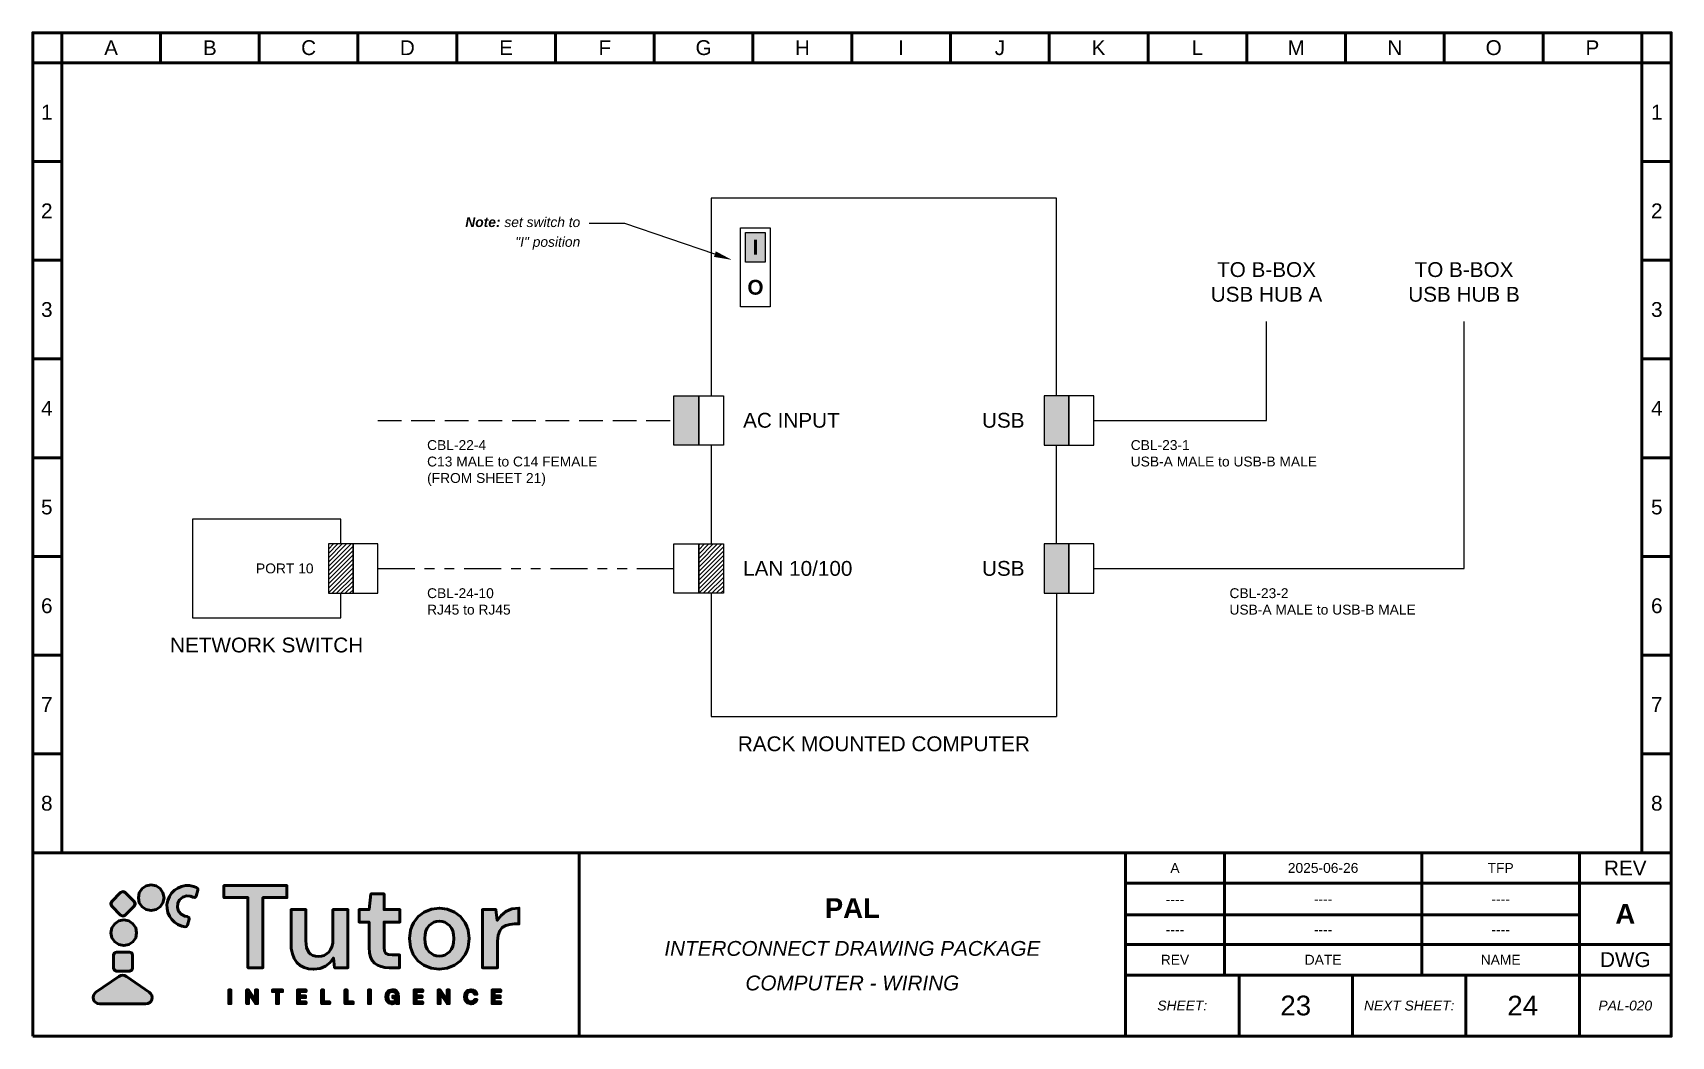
# Paper-space layout 'PAL-023' of a CAD drawing. Header units: inches. Extents: x 0 to 16.6, y 0 to 10.2.
# The model-space entities are those that its viewports show. They can reach past a viewport. Long polylines and large blocks are cut down to what shows.
import ezdxf
from ezdxf import colors
from ezdxf.entities.mleader import LeaderData, LeaderLine
from ezdxf.math import Vec2, Vec3

# ---------------------------------------------------------------- set-up
doc = ezdxf.new("R2010")
doc.units = ezdxf.units.IN
doc.header["$MEASUREMENT"] = 0
for name, pattern in [('ACAD_ISO02W100', [15, 12, -3]), ('ACAD_ISO03W100', [30, 12, -18]), ('PHANTOM', [2.5, 1.25, -0.25, 0.25, -0.25, 0.25, -0.25])]:
    doc.linetypes.add(name, pattern=pattern)
doc.layers.add('Layer 1', color=7, linetype='Continuous')
doc.styles.get("Standard").update_dxf_attribs({"font": 'arial.ttf'})
pattern_1 = [(45, (21.2, -1.5), (-0.022097087, 0.022097087), [])]

msp = doc.modelspace()

# ---------------------------------------------------------------- hatches: boundary and pattern name
h = msp.add_hatch(color=256)
h.dxf.hatch_style = 1
h.paths.add_polyline_path([(37.07, 25.603), (37.27, 25.603), (37.27, 25.903), (37.07, 25.903)])
h = msp.add_hatch(color=1)
h.dxf.hatch_style = 1
h.paths.add_polyline_path([(36.345, 23.749), (36.595, 23.749), (36.595, 24.249), (36.345, 24.249)])
h = msp.add_hatch(color=3)
h.dxf.hatch_style = 1
h.paths.add_polyline_path([(40.095, 23.749), (40.345, 23.749), (40.345, 24.249), (40.095, 24.249)])
h.paths.add_polyline_path([(40.345, 22.749), (40.095, 22.749), (40.095, 22.249), (40.345, 22.249)])
h = msp.add_hatch()
h.set_pattern_fill('ANSI31', color=5, scale=0.25)
h.set_pattern_definition(pattern_1)
h.paths.add_polyline_path([(32.845, 22.249), (33.095, 22.249), (33.095, 22.749), (32.845, 22.749)])
h = msp.add_hatch()
h.set_pattern_fill('ANSI31', color=5, scale=0.25)
h.set_pattern_definition(pattern_1)
h.paths.add_polyline_path([(36.845, 22.749), (36.595, 22.749), (36.595, 22.249), (36.845, 22.249)])

# ---------------------------------------------------------------- linework, layer by layer
for p, q in [((40.22, 26.249), (36.72, 26.249)), ((36.72, 26.249), (36.72, 24.249)), ((40.22, 24.249), (40.22, 26.249)), ((36.72, 23.749), (36.72, 22.749)), ((40.22, 22.749), (40.22, 23.749)), ((32.97, 22.999), (31.47, 22.999)), ((31.47, 22.999), (31.47, 21.999)), ((32.97, 22.749), (32.97, 22.999)), ((32.97, 21.999), (32.97, 22.249)), ((36.72, 22.249), (36.72, 20.999)), ((40.22, 22.249), (40.22, 20.999)), ((31.47, 21.999), (32.97, 21.999)), ((36.72, 20.999), (40.22, 20.999))]:
    msp.add_line(p, q)
at = {"color": 3}
for p, q in [((42.345, 23.999), (42.345, 24.999)), ((44.345, 22.499), (44.345, 24.999)), ((40.595, 23.999), (42.345, 23.999)), ((40.595, 22.499), (44.345, 22.499))]:
    msp.add_line(p, q, dxfattribs=at)
at = {"color": 1, "linetype": 'ACAD_ISO02W100', "ltscale": 0.02}
msp.add_line((33.345, 23.999), (36.345, 23.999), dxfattribs=at)
at = {"color": 5, "linetype": 'PHANTOM', "ltscale": 0.3}
msp.add_line((33.345, 22.499), (36.345, 22.499), dxfattribs=at)
at = {"linetype": 'ACAD_ISO03W100', "ltscale": 0.02}
msp.add_lwpolyline([(30.145, 27.621), (46.145, 27.621), (46.145, 19.621), (30.145, 19.621)], close=True, dxfattribs=at)
for points in [[(37.02, 25.949), (37.32, 25.949), (37.32, 25.149), (37.02, 25.149)], [(37.07, 25.903), (37.27, 25.903), (37.27, 25.603), (37.07, 25.603)]]:
    msp.add_lwpolyline(points, close=True)
at = {"color": 1}
for points in [[(36.345, 24.249), (36.595, 24.249), (36.595, 23.749), (36.345, 23.749)], [(36.595, 24.249), (36.845, 24.249), (36.845, 23.749), (36.595, 23.749)]]:
    msp.add_lwpolyline(points, close=True, dxfattribs=at)
at = {"color": 3}
for points in [[(40.345, 24.249), (40.095, 24.249), (40.095, 23.749), (40.345, 23.749)], [(40.595, 24.249), (40.345, 24.249), (40.345, 23.749), (40.595, 23.749)], [(40.345, 22.749), (40.095, 22.749), (40.095, 22.249), (40.345, 22.249)], [(40.595, 22.749), (40.345, 22.749), (40.345, 22.249), (40.595, 22.249)]]:
    msp.add_lwpolyline(points, close=True, dxfattribs=at)
at = {"color": 5}
for points in [[(33.095, 22.749), (32.845, 22.749), (32.845, 22.249), (33.095, 22.249)], [(33.345, 22.749), (33.095, 22.749), (33.095, 22.249), (33.345, 22.249)], [(36.345, 22.749), (36.595, 22.749), (36.595, 22.249), (36.345, 22.249)], [(36.595, 22.749), (36.845, 22.749), (36.845, 22.249), (36.595, 22.249)]]:
    msp.add_lwpolyline(points, close=True, dxfattribs=at)

# ---------------------------------------------------------------- texts
at = {"color": 3}
for s, width, insert, char_height, attachment_point in [('{\\fArial|b1|i0|c0|p34;\\C255;\\c16777215;I}', 1.47407, (37.17, 25.753), 0.15, 5), ('{\\fArial|b1|i0|c0|p34;\\C256;\\c0;O}', 1.47407, (37.17, 25.346), 0.15, 5), ('{\\C256;AC INPUT}', 1.28151, (37.045, 23.999), 0.15, 4), ('{\\C256;USB}', 1.28151, (39.895, 23.999), 0.15, 6), ('{\\C256;LAN 10/100}', 1.47407, (37.045, 22.499), 0.15, 4), ('{\\C256;USB}', 1.28151, (39.895, 22.499), 0.15, 6), ('{\\C256;PORT 10}', 1.47407, (32.695, 22.499), 0.1, 6), ('{\\C256;NETWORK SWITCH}', 2.71833, (32.22, 21.799), 0.15, 2), ('{\\C256;RACK MOUNTED COMPUTER}', 3.10916, (38.47, 20.799), 0.15, 2)]:
    msp.add_mtext_dynamic_manual_height_columns(s, width=width, gutter_width=1, heights=[0], dxfattribs=dict(at, insert=insert, char_height=char_height, attachment_point=attachment_point))
for s, insert, char_height, width, attachment_point in [('{\\C256;TO B-BOX USB HUB A}', (42.345, 25.199), 0.15, 1.30447, 8), ('{\\C256;TO B-BOX USB HUB B}', (44.345, 25.199), 0.15, 1.30447, 8), ('{\\C256;CBL-22-4\\PC13 MALE to C14 FEMALE\\P(FROM SHEET 21)}', (33.845, 23.799), 0.1, 4.46392, 1), ('{\\C256;CBL-23-1\\PUSB-A MALE to USB-B MALE}', (40.97, 23.799), 0.1, 4.46392, 1), ('{\\C256;CBL-24-10\\PRJ45 to RJ45}', (33.845, 22.299), 0.1, 4.46392, 1), ('{\\C256;CBL-23-2\\PUSB-A MALE to USB-B MALE}', (41.97, 22.299), 0.1, 4.46392, 1)]:
    msp.add_mtext(s, dxfattribs=dict(at, insert=insert, char_height=char_height, width=width, attachment_point=attachment_point))

# ---------------------------------------------------------------- leaders
ml = msp.add_multileader_mtext('Standard')
ml.set_content('\\pxsm1.2;{\\fArial|b1|i1|c0|p34;Note:\\fArial|b0|i1|c0|p34; set switch to "I" position}', color=256)
ml.set_leader_properties()
ml.build(insert=Vec2(0, 0))
ml.multileader.update_dxf_attribs({"dogleg_length": 0.36, "arrow_head_size": 0.18})
ctx = ml.context
ctx.base_point, ctx.char_height, ctx.arrow_head_size, ctx.landing_gap_size, ctx.plane_origin = Vec3(34.15, 25.993), 0.1, 0.18, 0.09, Vec3(31.093, 26.054)
ctx.text_align_type = 2
notes = []
notes.append((ctx, [(1, (1, 1, 0), (35.846, 25.993), (-1, 0), 0.36, [(0, [(36.93, 25.625)], 0, [])])]))
ctx.mtext.insert, ctx.mtext.width, ctx.mtext.alignment, ctx.mtext.flow_direction = Vec3(35.396, 26.057), 1.29267, 3, 5
for ctx, leaders in notes:
    for number, flags, end, landing, length, lines in leaders:
        leader = LeaderData()
        leader.index, (leader.has_last_leader_line, leader.has_dogleg_vector, leader.attachment_direction) = number, flags
        leader.last_leader_point, leader.dogleg_vector, leader.dogleg_length = Vec3(end), Vec3(landing), length
        for number, points, colour, breaks in lines:
            line = LeaderLine()
            line.index, line.vertices, line.color, line.breaks = number, Vec3.list(points), colors.encode_raw_color(colour), breaks
            leader.lines.append(line)
        ctx.leaders.append(leader)

psp = doc.layouts.new('PAL-023')

# ---------------------------------------------------------------- hatches: boundary and pattern name
at = {"lineweight": 50, "true_color": 0x347eec}
h = psp.add_hatch(color=150, dxfattribs=at)
h.dxf.hatch_style = 1
h.paths.add_polyline_path([(1.153, 0.337), (1.175, 0.34), (1.194, 0.35), (1.208, 0.365), (1.216, 0.383), (1.219, 0.403), (1.216, 0.423), (1.207, 0.441), (1.19, 0.457), (0.958, 0.616), (0.94, 0.625), (0.92, 0.628), (0.901, 0.625), (0.883, 0.616), (0.65, 0.457), (0.634, 0.441), (0.624, 0.423), (0.621, 0.403), (0.625, 0.383), (0.633, 0.365), (0.647, 0.35), (0.665, 0.34), (0.688, 0.337)])
h.paths.add_polyline_path([(0.859, 0.863), (0.836, 0.853), (0.826, 0.83), (0.826, 0.701), (0.836, 0.678), (0.859, 0.668), (0.988, 0.668), (1.012, 0.678), (1.021, 0.701), (1.021, 0.83), (1.012, 0.853), (0.988, 0.863)])
h.paths.add_polyline_path([(0.932, 0.928), (0.983, 0.938), (1.024, 0.966), (1.052, 1.008), (1.062, 1.058), (1.052, 1.109), (1.024, 1.15), (0.983, 1.178), (0.932, 1.188), (0.882, 1.178), (0.84, 1.15), (0.812, 1.109), (0.802, 1.058), (0.812, 1.008), (0.84, 0.966), (0.882, 0.938)])
h.paths.add_polyline_path([(1.038, 1.328), (1.048, 1.351), (1.038, 1.374), (0.947, 1.465), (0.924, 1.475), (0.9, 1.465), (0.809, 1.374), (0.8, 1.351), (0.809, 1.328), (0.9, 1.236), (0.924, 1.227), (0.947, 1.236)])
h.paths.add_polyline_path([(1.117, 1.321), (1.158, 1.293), (1.209, 1.283), (1.259, 1.293), (1.301, 1.321), (1.328, 1.362), (1.339, 1.413), (1.328, 1.463), (1.301, 1.505), (1.259, 1.533), (1.209, 1.543), (1.158, 1.533), (1.117, 1.505), (1.089, 1.463), (1.079, 1.413), (1.089, 1.362)])
h.paths.add_polyline_path([(1.37, 1.303), (1.378, 1.263), (1.394, 1.226), (1.417, 1.193), (1.445, 1.164), (1.48, 1.141), (1.519, 1.125), (1.552, 1.118), (1.568, 1.122), (1.577, 1.135), (1.595, 1.197), (1.591, 1.214), (1.575, 1.222), (1.549, 1.226), (1.512, 1.245), (1.486, 1.276), (1.474, 1.315), (1.478, 1.356), (1.497, 1.393), (1.528, 1.419), (1.567, 1.431), (1.608, 1.428), (1.632, 1.417), (1.65, 1.415), (1.663, 1.427), (1.681, 1.489), (1.68, 1.505), (1.669, 1.516), (1.638, 1.528), (1.596, 1.536), (1.555, 1.536), (1.515, 1.527), (1.478, 1.511), (1.444, 1.489), (1.416, 1.46), (1.393, 1.425), (1.377, 1.386), (1.369, 1.344)])
at = {"lineweight": 50, "true_color": 0x000000}
h = psp.add_hatch(color=18, dxfattribs=at)
h.dxf.hatch_style = 1
h.paths.add_polyline_path([(2.34, 1.414), (2.584, 1.414), (2.584, 1.536), (1.946, 1.536), (1.946, 1.414), (2.188, 1.414), (2.188, 0.704), (2.34, 0.704)])
h.paths.add_polyline_path([(2.625, 0.961), (2.628, 0.898), (2.639, 0.843), (2.658, 0.797), (2.684, 0.758), (2.718, 0.728), (2.757, 0.707), (2.803, 0.694), (2.855, 0.689), (2.92, 0.697), (2.975, 0.72), (3.021, 0.757), (3.055, 0.804), (3.067, 0.704), (3.201, 0.704), (3.201, 1.293), (3.049, 1.293), (3.049, 0.989), (3.047, 0.951), (3.039, 0.917), (3.026, 0.888), (3.008, 0.863), (2.986, 0.843), (2.961, 0.829), (2.934, 0.821), (2.904, 0.818), (2.873, 0.82), (2.846, 0.828), (2.824, 0.841), (2.807, 0.858), (2.783, 0.908), (2.776, 0.975), (2.776, 1.293), (2.625, 1.293)])
h.paths.add_polyline_path([(3.416, 0.909), (3.419, 0.856), (3.43, 0.812), (3.447, 0.776), (3.472, 0.749), (3.502, 0.729), (3.537, 0.715), (3.576, 0.706), (3.62, 0.704), (3.724, 0.704), (3.724, 0.833), (3.65, 0.833), (3.611, 0.837), (3.586, 0.849), (3.573, 0.872), (3.568, 0.908), (3.568, 1.166), (3.727, 1.166), (3.727, 1.293), (3.568, 1.293), (3.568, 1.452), (3.434, 1.452), (3.416, 1.293), (3.315, 1.293), (3.315, 1.166), (3.416, 1.166)])
h.paths.add_polyline_path([(3.834, 0.912), (3.863, 0.837), (3.91, 0.775), (3.971, 0.729), (4.045, 0.699), (4.126, 0.689), (4.207, 0.699), (4.279, 0.729), (4.341, 0.775), (4.388, 0.837), (4.405, 0.873), (4.418, 0.912), (4.428, 0.999), (4.418, 1.084), (4.405, 1.123), (4.388, 1.159), (4.341, 1.222), (4.279, 1.268), (4.207, 1.298), (4.127, 1.308), (4.046, 1.298), (3.973, 1.268), (3.912, 1.222), (3.864, 1.159), (3.847, 1.123), (3.834, 1.084), (3.824, 0.999)])
h.paths.add_polyline_path([(3.98, 0.999), (3.982, 1.04), (3.99, 1.076), (4.004, 1.106), (4.023, 1.131), (4.046, 1.15), (4.071, 1.164), (4.098, 1.173), (4.127, 1.176), (4.155, 1.173), (4.182, 1.164), (4.229, 1.131), (4.249, 1.106), (4.262, 1.076), (4.271, 1.04), (4.273, 0.999), (4.271, 0.957), (4.262, 0.921), (4.249, 0.891), (4.229, 0.865), (4.182, 0.832), (4.155, 0.824), (4.126, 0.821), (4.097, 0.824), (4.07, 0.832), (4.023, 0.865), (4.004, 0.891), (3.99, 0.921), (3.982, 0.957)], flags=16)
h.paths.add_polyline_path([(4.564, 0.704), (4.716, 0.704), (4.716, 0.972), (4.722, 1.033), (4.738, 1.078), (4.764, 1.111), (4.8, 1.132), (4.841, 1.143), (4.889, 1.147), (4.932, 1.147), (4.932, 1.308), (4.861, 1.299), (4.801, 1.273), (4.752, 1.234), (4.714, 1.183), (4.7, 1.293), (4.564, 1.293)])
h.paths.add_polyline_path([(1.995, 0.34), (2.016, 0.34), (2.016, 0.479), (1.995, 0.479)])
h.paths.add_polyline_path([(2.196, 0.445), (2.265, 0.34), (2.286, 0.34), (2.286, 0.479), (2.265, 0.479), (2.265, 0.375), (2.196, 0.479), (2.175, 0.479), (2.175, 0.34), (2.196, 0.34)])
h.paths.add_polyline_path([(2.478, 0.34), (2.499, 0.34), (2.499, 0.462), (2.54, 0.462), (2.54, 0.479), (2.437, 0.479), (2.437, 0.462), (2.478, 0.462)])
h.paths.add_polyline_path([(2.69, 0.34), (2.778, 0.34), (2.778, 0.357), (2.711, 0.357), (2.711, 0.402), (2.772, 0.402), (2.772, 0.419), (2.711, 0.419), (2.711, 0.462), (2.778, 0.462), (2.778, 0.479), (2.69, 0.479)])
h.paths.add_polyline_path([(2.934, 0.34), (3.018, 0.34), (3.018, 0.357), (2.955, 0.357), (2.955, 0.479), (2.934, 0.479)])
h.paths.add_polyline_path([(3.171, 0.34), (3.255, 0.34), (3.255, 0.357), (3.192, 0.357), (3.192, 0.479), (3.171, 0.479)])
h.paths.add_polyline_path([(3.409, 0.34), (3.43, 0.34), (3.43, 0.479), (3.409, 0.479)])
h = psp.add_hatch(color=18, dxfattribs=at)
h.dxf.hatch_style = 1
h.paths.add_polyline_path([(3.606, 0.409), (3.609, 0.431), (3.618, 0.448), (3.633, 0.458), (3.652, 0.462), (3.676, 0.456), (3.689, 0.438), (3.713, 0.438), (3.705, 0.456), (3.692, 0.47), (3.674, 0.479), (3.652, 0.481), (3.616, 0.472), (3.592, 0.447), (3.584, 0.409), (3.592, 0.372), (3.615, 0.347), (3.649, 0.338), (3.676, 0.344), (3.694, 0.361), (3.696, 0.34), (3.715, 0.34), (3.715, 0.416), (3.656, 0.416), (3.656, 0.399), (3.694, 0.399), (3.681, 0.368), (3.669, 0.36), (3.65, 0.357), (3.632, 0.36), (3.618, 0.37), (3.609, 0.387)])
h = psp.add_hatch(color=18, dxfattribs=at)
h.dxf.hatch_style = 1
h.paths.add_polyline_path([(3.892, 0.402), (3.953, 0.402), (3.953, 0.419), (3.892, 0.419), (3.892, 0.462), (3.959, 0.462), (3.959, 0.479), (3.871, 0.479), (3.871, 0.34), (3.959, 0.34), (3.959, 0.357), (3.892, 0.357)])
h.paths.add_polyline_path([(4.115, 0.34), (4.136, 0.34), (4.136, 0.445), (4.206, 0.34), (4.227, 0.34), (4.227, 0.479), (4.206, 0.479), (4.206, 0.375), (4.136, 0.479), (4.115, 0.479)])
h.paths.add_polyline_path([(4.402, 0.41), (4.405, 0.432), (4.415, 0.448), (4.429, 0.459), (4.447, 0.463), (4.472, 0.455), (4.484, 0.436), (4.507, 0.436), (4.5, 0.455), (4.487, 0.47), (4.47, 0.478), (4.448, 0.481), (4.412, 0.472), (4.389, 0.447), (4.381, 0.41), (4.389, 0.372), (4.412, 0.347), (4.448, 0.338), (4.47, 0.341), (4.487, 0.35), (4.5, 0.364), (4.507, 0.382), (4.484, 0.382), (4.472, 0.364), (4.447, 0.357), (4.429, 0.36), (4.415, 0.371), (4.405, 0.388)])
h.paths.add_polyline_path([(4.661, 0.34), (4.749, 0.34), (4.749, 0.357), (4.682, 0.357), (4.682, 0.402), (4.743, 0.402), (4.743, 0.419), (4.682, 0.419), (4.682, 0.462), (4.749, 0.462), (4.749, 0.479), (4.661, 0.479)])

# ---------------------------------------------------------------- linework, layer by layer
at = {"lineweight": 50}
for p, q in [((0.303, 9.869), (0.303, 10.173)), ((1.303, 10.173), (1.303, 9.869)), ((2.303, 10.173), (2.303, 9.869)), ((3.303, 10.173), (3.303, 9.869)), ((4.303, 10.173), (4.303, 9.869)), ((5.303, 10.173), (5.303, 9.869)), ((6.303, 10.173), (6.303, 9.869)), ((7.303, 10.173), (7.303, 9.869)), ((8.303, 10.173), (8.303, 9.869)), ((9.303, 10.173), (9.303, 9.869)), ((10.303, 10.173), (10.303, 9.869)), ((11.303, 10.173), (11.303, 9.869)), ((12.303, 10.173), (12.303, 9.869)), ((13.303, 10.173), (13.303, 9.869)), ((14.303, 10.173), (14.303, 9.869)), ((15.303, 10.173), (15.303, 9.869)), ((16.303, 9.869), (16.303, 10.173)), ((0.303, 9.869), (0.01, 9.869)), ((16.303, 9.869), (16.303, 1.869)), ((16.303, 9.869), (16.601, 9.869)), ((0.303, 8.869), (0.01, 8.869)), ((16.601, 8.869), (16.303, 8.869)), ((0.303, 7.869), (0.01, 7.869)), ((16.601, 7.869), (16.303, 7.869)), ((0.303, 6.869), (0.01, 6.869)), ((16.601, 6.869), (16.303, 6.869)), ((0.303, 5.869), (0.01, 5.869)), ((16.601, 5.869), (16.303, 5.869)), ((0.303, 4.869), (0.01, 4.869)), ((16.601, 4.869), (16.303, 4.869)), ((0.303, 3.869), (0.01, 3.869)), ((16.601, 3.869), (16.303, 3.869)), ((0.303, 2.869), (0.01, 2.869)), ((16.601, 2.869), (16.303, 2.869)), ((16.601, 1.869), (0.01, 1.869)), ((5.543, 0.01), (5.543, 1.869)), ((11.076, 0.01), (11.076, 1.869)), ((12.076, 0.629), (12.076, 1.869)), ((14.076, 0.629), (14.076, 1.869)), ((15.672, 1.869), (15.672, 0.01)), ((15.672, 1.869), (16.601, 1.869)), ((11.076, 1.559), (15.672, 1.559)), ((15.672, 1.559), (16.601, 1.559)), ((11.076, 1.239), (15.672, 1.239)), ((11.076, 0.94), (15.672, 0.94)), ((16.601, 0.94), (15.672, 0.94)), ((11.076, 0.629), (15.672, 0.629)), ((12.225, 0.01), (12.225, 0.629)), ((13.374, 0.01), (13.374, 0.629)), ((14.523, 0.01), (14.523, 0.629)), ((15.672, 0.629), (16.601, 0.629))]:
    psp.add_line(p, q, dxfattribs=at)
psp.add_lwpolyline([(0.01, 0.01), (16.601, 0.01), (16.601, 10.173), (0.01, 10.173)], close=True, dxfattribs=at)
psp.add_lwpolyline([(16.303, 1.869), (16.303, 9.869), (0.303, 9.869), (0.303, 1.869)], dxfattribs=at)
at = {"layer": 'Layer 1', "color": 150, "lineweight": 50, "true_color": 0x347eec}
for points in [[(1.339, 1.413), (1.328, 1.463), (1.301, 1.505), (1.259, 1.533), (1.209, 1.543), (1.158, 1.533), (1.117, 1.505), (1.089, 1.463), (1.079, 1.413), (1.089, 1.362), (1.117, 1.321), (1.158, 1.293), (1.209, 1.283), (1.259, 1.293), (1.301, 1.321), (1.328, 1.362), (1.339, 1.413), (1.339, 1.413)], [(1.577, 1.135), (1.568, 1.122), (1.552, 1.118), (1.519, 1.125), (1.48, 1.141), (1.445, 1.164), (1.417, 1.193), (1.394, 1.226), (1.378, 1.263), (1.37, 1.303), (1.369, 1.344), (1.377, 1.386), (1.393, 1.425), (1.416, 1.46), (1.444, 1.489), (1.478, 1.511), (1.515, 1.527), (1.555, 1.536), (1.596, 1.536), (1.638, 1.528), (1.669, 1.516), (1.68, 1.505), (1.681, 1.489), (1.663, 1.427), (1.65, 1.415), (1.632, 1.417), (1.608, 1.428), (1.567, 1.431), (1.528, 1.419), (1.497, 1.393), (1.478, 1.356), (1.474, 1.315), (1.486, 1.276), (1.512, 1.245), (1.549, 1.226), (1.575, 1.222), (1.591, 1.214), (1.595, 1.197), (1.577, 1.135), (1.577, 1.135)], [(0.9, 1.236), (0.924, 1.227), (0.947, 1.236), (1.038, 1.328), (1.048, 1.351), (1.038, 1.374), (0.947, 1.465), (0.924, 1.475), (0.9, 1.465), (0.809, 1.374), (0.8, 1.351), (0.809, 1.328), (0.9, 1.236), (0.9, 1.236)], [(1.062, 1.058), (1.052, 1.109), (1.024, 1.15), (0.983, 1.178), (0.932, 1.188), (0.882, 1.178), (0.84, 1.15), (0.812, 1.109), (0.802, 1.058), (0.812, 1.008), (0.84, 0.966), (0.882, 0.938), (0.932, 0.928), (0.983, 0.938), (1.024, 0.966), (1.052, 1.008), (1.062, 1.058), (1.062, 1.058)], [(0.826, 0.701), (0.836, 0.678), (0.859, 0.668), (0.988, 0.668), (1.012, 0.678), (1.021, 0.701), (1.021, 0.83), (1.012, 0.853), (0.988, 0.863), (0.859, 0.863), (0.836, 0.853), (0.826, 0.83), (0.826, 0.701), (0.826, 0.701)], [(0.883, 0.616), (0.901, 0.625), (0.92, 0.628), (0.94, 0.625), (0.958, 0.616), (1.19, 0.457), (1.207, 0.441), (1.216, 0.423), (1.219, 0.403), (1.216, 0.383), (1.208, 0.365), (1.194, 0.35), (1.175, 0.34), (1.153, 0.337), (0.688, 0.337), (0.665, 0.34), (0.647, 0.35), (0.633, 0.365), (0.625, 0.383), (0.621, 0.403), (0.624, 0.423), (0.634, 0.441), (0.65, 0.457), (0.883, 0.616), (0.883, 0.616)]]:
    psp.add_lwpolyline(points, close=True, dxfattribs=at)
at = {"layer": 'Layer 1', "color": 7, "lineweight": 50}
for points in [[(2.188, 0.704), (2.188, 1.414), (1.946, 1.414), (1.946, 1.536), (2.584, 1.536), (2.584, 1.414), (2.34, 1.414), (2.34, 0.704), (2.188, 0.704), (2.188, 0.704)], [(3.62, 0.704), (3.576, 0.706), (3.537, 0.715), (3.502, 0.729), (3.472, 0.749), (3.447, 0.776), (3.43, 0.812), (3.419, 0.856), (3.416, 0.909), (3.416, 1.166), (3.315, 1.166), (3.315, 1.293), (3.416, 1.293), (3.434, 1.452), (3.568, 1.452), (3.568, 1.293), (3.727, 1.293), (3.727, 1.166), (3.568, 1.166), (3.568, 0.908), (3.573, 0.872), (3.586, 0.849), (3.611, 0.837), (3.65, 0.833), (3.724, 0.833), (3.724, 0.704), (3.62, 0.704), (3.62, 0.704)], [(2.855, 0.689), (2.803, 0.694), (2.757, 0.707), (2.718, 0.728), (2.684, 0.758), (2.658, 0.797), (2.639, 0.843), (2.628, 0.898), (2.625, 0.961), (2.625, 1.293), (2.776, 1.293), (2.776, 0.975), (2.783, 0.908), (2.807, 0.858), (2.824, 0.841), (2.846, 0.828), (2.873, 0.82), (2.904, 0.818), (2.934, 0.821), (2.961, 0.829), (2.986, 0.843), (3.008, 0.863), (3.026, 0.888), (3.039, 0.917), (3.047, 0.951), (3.049, 0.989), (3.049, 1.293), (3.201, 1.293), (3.201, 0.704), (3.067, 0.704), (3.055, 0.804), (3.021, 0.757), (2.975, 0.72), (2.92, 0.697), (2.855, 0.689), (2.855, 0.689)], [(4.126, 0.689), (4.045, 0.699), (3.971, 0.729), (3.91, 0.775), (3.863, 0.837), (3.834, 0.912), (3.824, 0.999), (3.834, 1.084), (3.847, 1.123), (3.864, 1.159), (3.912, 1.222), (3.973, 1.268), (4.046, 1.298), (4.127, 1.308), (4.207, 1.298), (4.279, 1.268), (4.341, 1.222), (4.388, 1.159), (4.405, 1.123), (4.418, 1.084), (4.428, 0.999), (4.418, 0.912), (4.405, 0.873), (4.388, 0.837), (4.341, 0.775), (4.279, 0.729), (4.207, 0.699), (4.126, 0.689), (4.126, 0.689)], [(4.126, 0.821), (4.155, 0.824), (4.182, 0.832), (4.229, 0.865), (4.249, 0.891), (4.262, 0.921), (4.271, 0.957), (4.273, 0.999), (4.271, 1.04), (4.262, 1.076), (4.249, 1.106), (4.229, 1.131), (4.182, 1.164), (4.155, 1.173), (4.127, 1.176), (4.098, 1.173), (4.071, 1.164), (4.046, 1.15), (4.023, 1.131), (4.004, 1.106), (3.99, 1.076), (3.982, 1.04), (3.98, 0.999), (3.982, 0.957), (3.99, 0.921), (4.004, 0.891), (4.023, 0.865), (4.07, 0.832), (4.097, 0.824), (4.126, 0.821), (4.126, 0.821)], [(4.564, 0.704), (4.564, 1.293), (4.7, 1.293), (4.714, 1.183), (4.752, 1.234), (4.801, 1.273), (4.861, 1.299), (4.932, 1.308), (4.932, 1.147), (4.889, 1.147), (4.841, 1.143), (4.8, 1.132), (4.764, 1.111), (4.738, 1.078), (4.722, 1.033), (4.716, 0.972), (4.716, 0.704), (4.564, 0.704), (4.564, 0.704)], [(1.995, 0.34), (1.995, 0.479), (2.016, 0.479), (2.016, 0.34), (1.995, 0.34), (1.995, 0.34)], [(2.175, 0.34), (2.175, 0.479), (2.196, 0.479), (2.265, 0.375), (2.265, 0.479), (2.286, 0.479), (2.286, 0.34), (2.265, 0.34), (2.196, 0.445), (2.196, 0.34), (2.175, 0.34), (2.175, 0.34)], [(2.478, 0.34), (2.478, 0.462), (2.437, 0.462), (2.437, 0.479), (2.54, 0.479), (2.54, 0.462), (2.499, 0.462), (2.499, 0.34), (2.478, 0.34), (2.478, 0.34)], [(2.69, 0.34), (2.69, 0.479), (2.778, 0.479), (2.778, 0.462), (2.711, 0.462), (2.711, 0.419), (2.772, 0.419), (2.772, 0.402), (2.711, 0.402), (2.711, 0.357), (2.778, 0.357), (2.778, 0.34), (2.69, 0.34), (2.69, 0.34)], [(2.934, 0.34), (2.934, 0.479), (2.955, 0.479), (2.955, 0.357), (3.018, 0.357), (3.018, 0.34), (2.934, 0.34), (2.934, 0.34)], [(3.171, 0.34), (3.171, 0.479), (3.192, 0.479), (3.192, 0.357), (3.255, 0.357), (3.255, 0.34), (3.171, 0.34), (3.171, 0.34)], [(3.409, 0.34), (3.409, 0.479), (3.43, 0.479), (3.43, 0.34), (3.409, 0.34), (3.409, 0.34)], [(3.649, 0.338), (3.615, 0.347), (3.592, 0.372), (3.584, 0.409), (3.592, 0.447), (3.616, 0.472), (3.652, 0.481), (3.674, 0.479), (3.692, 0.47), (3.705, 0.456), (3.713, 0.438), (3.689, 0.438), (3.676, 0.456), (3.652, 0.462), (3.633, 0.458), (3.618, 0.448), (3.609, 0.431), (3.606, 0.409), (3.609, 0.387), (3.618, 0.37), (3.632, 0.36), (3.65, 0.357), (3.669, 0.36), (3.681, 0.368), (3.694, 0.399), (3.656, 0.399), (3.656, 0.416), (3.715, 0.416), (3.715, 0.34), (3.696, 0.34), (3.694, 0.361), (3.676, 0.344), (3.649, 0.338), (3.649, 0.338)], [(3.871, 0.34), (3.871, 0.479), (3.959, 0.479), (3.959, 0.462), (3.892, 0.462), (3.892, 0.419), (3.953, 0.419), (3.953, 0.402), (3.892, 0.402), (3.892, 0.357), (3.959, 0.357), (3.959, 0.34), (3.871, 0.34), (3.871, 0.34)], [(4.115, 0.34), (4.115, 0.479), (4.136, 0.479), (4.206, 0.375), (4.206, 0.479), (4.227, 0.479), (4.227, 0.34), (4.206, 0.34), (4.136, 0.445), (4.136, 0.34), (4.115, 0.34), (4.115, 0.34)], [(4.448, 0.338), (4.412, 0.347), (4.389, 0.372), (4.381, 0.41), (4.389, 0.447), (4.412, 0.472), (4.448, 0.481), (4.47, 0.478), (4.487, 0.47), (4.5, 0.455), (4.507, 0.436), (4.484, 0.436), (4.472, 0.455), (4.447, 0.463), (4.429, 0.459), (4.415, 0.448), (4.405, 0.432), (4.402, 0.41), (4.405, 0.388), (4.415, 0.371), (4.429, 0.36), (4.447, 0.357), (4.472, 0.364), (4.484, 0.382), (4.507, 0.382), (4.5, 0.364), (4.487, 0.35), (4.47, 0.341), (4.448, 0.338), (4.448, 0.338)], [(4.661, 0.34), (4.661, 0.479), (4.749, 0.479), (4.749, 0.462), (4.682, 0.462), (4.682, 0.419), (4.743, 0.419), (4.743, 0.402), (4.682, 0.402), (4.682, 0.357), (4.749, 0.357), (4.749, 0.34), (4.661, 0.34), (4.661, 0.34)]]:
    psp.add_lwpolyline(points, close=True, dxfattribs=at)

# ---------------------------------------------------------------- texts
at = {"lineweight": 50}
for s, width, heights, insert, char_height, attachment_point in [('\\pxqc;A', 1, [0], (0.303, 10.021), 0.15, 4), ('\\pxqc;B', 1, [0], (1.303, 10.021), 0.15, 4), ('\\pxqc;C', 1, [0], (2.303, 10.021), 0.15, 4), ('\\pxqc;D', 1, [0], (3.303, 10.021), 0.15, 4), ('\\pxqc;E', 1, [0], (4.303, 10.021), 0.15, 4), ('\\pxqc;F', 1, [0], (5.303, 10.021), 0.15, 4), ('\\pxqc;G', 1, [0], (6.303, 10.021), 0.15, 4), ('\\pxqc;H', 1, [0], (7.303, 10.021), 0.15, 4), ('\\pxqc;I', 1, [0], (8.303, 10.021), 0.15, 4), ('\\pxqc;J', 1, [0], (9.303, 10.021), 0.15, 4), ('\\pxqc;K', 1, [0], (10.303, 10.021), 0.15, 4), ('\\pxqc;L', 1, [0], (11.303, 10.021), 0.15, 4), ('\\pxqc;M', 1, [0], (12.303, 10.021), 0.15, 4), ('\\pxqc;N', 1, [0], (13.303, 10.021), 0.15, 4), ('\\pxqc;O', 1, [0], (14.303, 10.021), 0.15, 4), ('\\pxqc;P', 1, [0], (15.303, 10.021), 0.15, 4), ('1', 0.28267, [0.985], (0.152, 9.369), 0.15, 5), ('1', 0.28267, [0.985], (16.455, 9.369), 0.15, 5), ('2', 0.28267, [0.985], (0.152, 8.369), 0.15, 5), ('2', 0.28267, [0.985], (16.455, 8.369), 0.15, 5), ('3', 0.28267, [0.985], (0.152, 7.369), 0.15, 5), ('3', 0.28267, [0.985], (16.455, 7.369), 0.15, 5), ('4', 0.28267, [0.985], (0.152, 6.369), 0.15, 5), ('4', 0.28267, [0.985], (16.455, 6.369), 0.15, 5), ('5', 0.28267, [0.985], (0.152, 5.369), 0.15, 5), ('5', 0.28267, [0.985], (16.455, 5.369), 0.15, 5), ('6', 0.28267, [0.985], (0.152, 4.369), 0.15, 5), ('6', 0.28267, [0.985], (16.455, 4.369), 0.15, 5), ('7', 0.28267, [0.985], (0.152, 3.369), 0.15, 5), ('7', 0.28267, [0.985], (16.455, 3.369), 0.15, 5), ('8', 0.28267, [0.985], (0.152, 2.369), 0.15, 5), ('8', 0.28267, [0.985], (16.455, 2.369), 0.15, 5), ('A', 1, [0], (11.576, 1.714), 0.1, 5), ('2025-06-26', 1, [0], (13.076, 1.714), 0.1, 5), ('TFP', 1, [0], (14.874, 1.714), 0.1, 5), ('REV', 0.54893, [0], (16.136, 1.714), 0.15, 5), ('----', 1, [0], (11.576, 1.397), 0.1, 5), ('----', 1, [0], (13.076, 1.399), 0.1, 5), ('----', 1, [0], (14.874, 1.399), 0.1, 5), ('{\\fArial|b1|i0|c0|p34;A}', 1.04591, [0], (16.136, 1.25), 0.2, 5), ('----', 1, [0], (11.576, 1.09), 0.1, 5), ('----', 1, [0], (13.076, 1.09), 0.1, 5), ('----', 1, [0], (14.874, 1.09), 0.1, 5), ('REV', 1, [0], (11.576, 0.785), 0.1, 5), ('DATE', 2, [0], (13.076, 0.785), 0.1, 5), ('NAME', 1.59557, [0], (14.874, 0.785), 0.1, 5), ('DWG', 0.54893, [0], (16.136, 0.785), 0.15, 5), ('{\\fArial|b0|i1|c0|p34;SHEET:}', 1.04591, [0], (11.65, 0.32), 0.1, 5), ('23', 1.04591, [0], (12.799, 0.32), 0.2, 5), ('{\\fArial|b0|i1|c0|p34;NEXT SHEET:}', 1.04591, [0], (13.948, 0.32), 0.1, 5), ('24', 1.04591, [0], (15.097, 0.32), 0.2, 5), ('{\\fArial|b0|i1|c0|p34;PAL-020}', 1.04591, [0], (16.136, 0.32), 0.1, 5)]:
    psp.add_mtext_dynamic_manual_height_columns(s, width=width, gutter_width=1, heights=heights, dxfattribs=dict(at, insert=insert, char_height=char_height, attachment_point=attachment_point))
at = {"lineweight": 50, "insert": (8.309, 0.94), "char_height": 0.2, "width": 11.15392, "attachment_point": 5}
psp.add_mtext('{\\fArial|b1|i0|c0|p34;PAL}\\P{\\H0.3x;\\P\\fArial|b0|i1|c0|p34;\\H2.5x;INTERCONNECT DRAWING PACKAGE\\P\\H0.4x;\\P\\H2.5x;COMPUTER - WIRING}', dxfattribs=at)

# ---------------------------------------------------------------- viewports
at = {"layer": '0'}
psp.add_viewport(center=(8.303, 5.869), size=(16, 8), view_center_point=(38.145, 23.621), view_height=8, dxfattribs=at)

doc.saveas('drawing.dxf')
